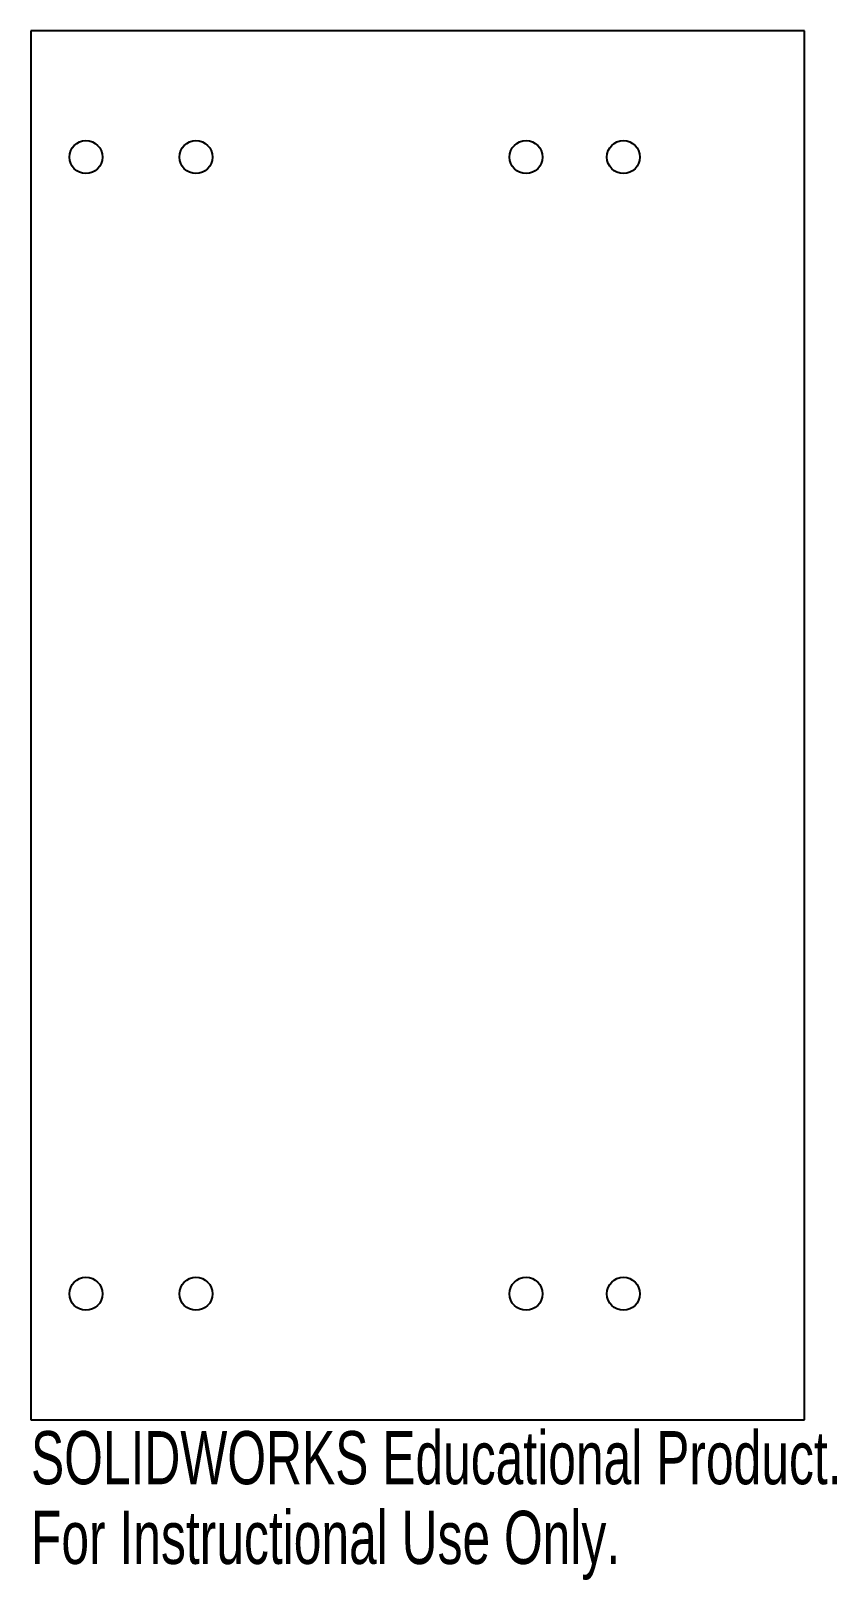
# Model space of a CAD drawing. Header units: millimetres. Extents: x -5 to 68, y 12 to 153.
import ezdxf

# ---------------------------------------------------------------- set-up
doc = ezdxf.new("R2010")
doc.units = ezdxf.units.MM
doc.styles.add('SLDTEXTSTYLE0', font='TXT', dxfattribs={"width": 0.7})

msp = doc.modelspace()

# ---------------------------------------------------------------- linework, layer by layer
at = {"color": 7, "linetype": 'Continuous', "lineweight": 25}
for p, q in [((-5.18, 153.36), (-5.18, 27.02)), ((65.14, 153.36), (-5.18, 153.36)), ((65.14, 27.02), (65.14, 153.36)), ((-5.18, 27.02), (65.14, 27.02))]:
    msp.add_line(p, q, dxfattribs=at)
for centre in [(-0.18, 141.89), (9.82, 141.89), (39.82, 141.89), (48.67, 141.89), (-0.18, 38.49), (9.82, 38.49), (39.82, 38.49), (48.67, 38.49)]:
    msp.add_circle(centre, 1.5, dxfattribs=at)

# ---------------------------------------------------------------- texts
at = {"color": 7, "linetype": 'Continuous', "char_height": 4.8336, "attachment_point": 1, "style": 'SLDTEXTSTYLE0'}
for s, insert in [('SOLIDWORKS Educational Product.', (-5.18, 26)), ('For Instructional Use Only.', (-5.18, 18.75))]:
    msp.add_mtext(s, dxfattribs=dict(at, insert=insert))

doc.saveas('drawing.dxf')
